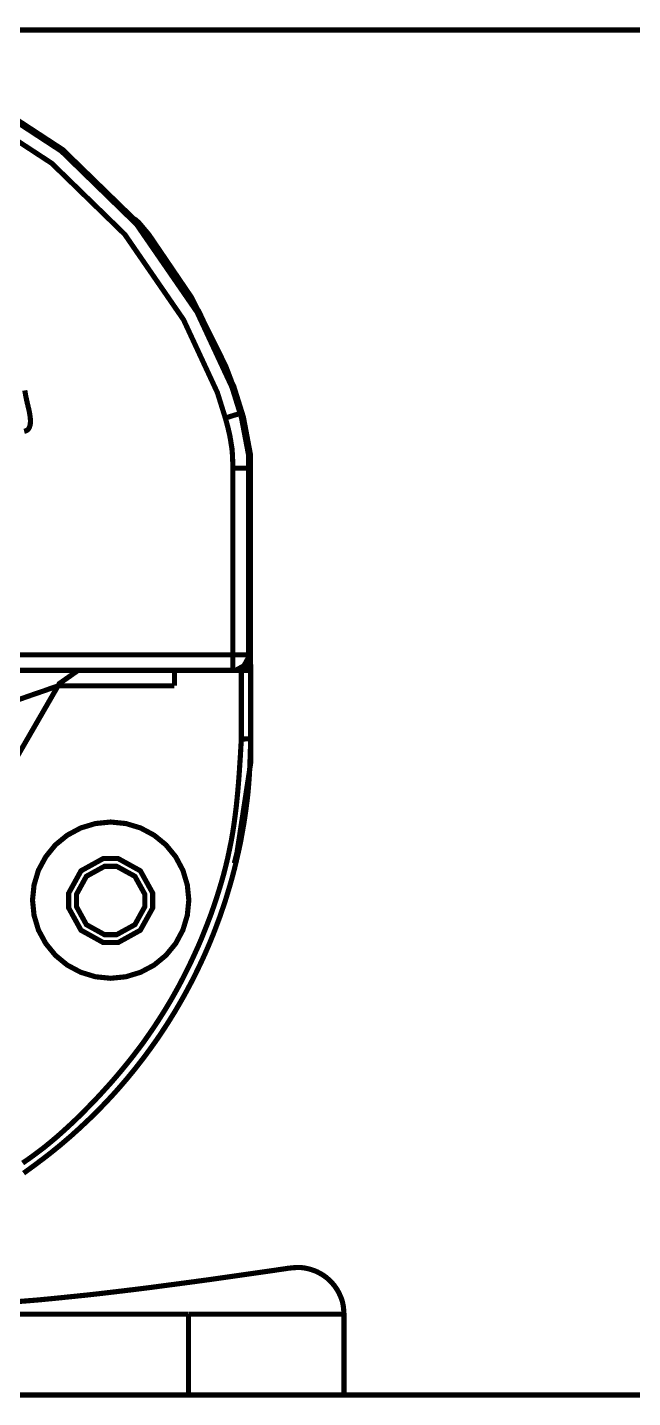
# Model space of a CAD drawing. Extents: x 0.54 to 10.46, y 0.74 to 7.76.
# Drawn here: x 8.978 to 9.387, y 5.207 to 6.133 of the extents above; entities that cross this region are included whole.
import ezdxf

# ---------------------------------------------------------------- set-up
doc = ezdxf.new("R2010")
doc.units = 0
doc.layers.get('0').update_dxf_attribs({"linetype": 'CONTINUOUS'})

msp = doc.modelspace()

# ---------------------------------------------------------------- linework, layer by layer
at = {"color": 0, "const_width": 0.00347}
for points in [[(9.12343, 5.87267), (9.11789, 5.8904), (9.09424, 5.94129), (9.05322, 6.00092), (9.00222, 6.05057), (8.94308, 6.08925), (8.87771, 6.116), (8.80789, 6.12983), (8.73551, 6.12978), (8.68018, 6.12039), (8.66249, 6.11486), (8.64128, 6.10829), (8.58089, 6.07813), (8.5115, 6.02365), (8.45703, 5.95426), (8.42686, 5.89388), (8.42031, 5.87267)], [(9.12343, 5.87267), (9.11789, 5.8904), (9.09424, 5.94129), (9.05322, 6.00092), (9.00222, 6.05057), (8.94308, 6.08925), (8.87771, 6.116), (8.80789, 6.12983), (8.73551, 6.12978), (8.68018, 6.12039), (8.66249, 6.11486), (8.64128, 6.10829), (8.58089, 6.07813), (8.5115, 6.02365), (8.45703, 5.95426), (8.42686, 5.89388), (8.42031, 5.87267)], [(9.12213, 5.87229), (9.11664, 5.88997), (9.09304, 5.94069), (9.05214, 6.00006), (9.00136, 6.04953), (8.94249, 6.08806), (8.87733, 6.11469), (8.80778, 6.12853), (8.73568, 6.12847), (8.68056, 6.11908), (8.66292, 6.11361), (8.64176, 6.10704), (8.5816, 6.07699), (8.51247, 6.02274), (8.45817, 5.95361), (8.42817, 5.89344), (8.4216, 5.87229)], [(9.11214, 5.86914), (9.10678, 5.88629), (9.08388, 5.9356), (9.04417, 5.99328), (8.99479, 6.04135), (8.93761, 6.07878), (8.87429, 6.10465), (8.80675, 6.11806), (8.73671, 6.118), (8.68311, 6.10889), (8.66601, 6.10357), (8.64546, 6.09722), (8.58703, 6.06803), (8.51986, 6.01531), (8.46718, 5.94814), (8.43799, 5.88971), (8.43164, 5.86914)], [(9.05388, 6.00097), (9.05365, 6.00125), (9.051, 6.00353), (9.05072, 6.00369)], [(9.11594, 5.89492), (9.11225, 5.90457), (9.08936, 5.95057), (9.06049, 5.99311), (9.05388, 6.00097)], [(9.11594, 5.89492), (9.11838, 5.88813), (9.11957, 5.88433)], [(8.97618, 5.86019), (8.97683, 5.86035), (8.97743, 5.86051), (8.97797, 5.86083), (8.97851, 5.86122), (8.97894, 5.86165), (8.97933, 5.86214), (8.97965, 5.86274), (8.98008, 5.86393), (8.98019, 5.86453), (8.98031, 5.86518), (8.98042, 5.86649), (8.98042, 5.86774), (8.98031, 5.86903), (8.98025, 5.86963), (8.98019, 5.87028), (8.98008, 5.87088), (8.97988, 5.87218), (8.97982, 5.87278), (8.97965, 5.87343), (8.97954, 5.87403), (8.97939, 5.87468), (8.97928, 5.87528), (8.97911, 5.87592), (8.97894, 5.87651), (8.97879, 5.87717), (8.97868, 5.87776), (8.97851, 5.87842), (8.97835, 5.87901), (8.97819, 5.87967), (8.97808, 5.88026), (8.97792, 5.88092), (8.97775, 5.88151), (8.97765, 5.88217), (8.97754, 5.88276), (8.97737, 5.8834), (8.97726, 5.884), (8.97715, 5.88465), (8.97706, 5.88525), (8.97694, 5.8859), (8.97683, 5.8865), (8.97661, 5.88781)], [(9.12213, 5.87229), (9.1219, 5.87218), (9.12125, 5.87201), (9.12033, 5.87169), (9.11908, 5.87131), (9.11757, 5.87088), (9.11589, 5.87033), (9.11404, 5.86974), (9.11208, 5.86914)], [(9.12343, 5.87267), (9.12213, 5.87229)], [(9.12776, 5.83524), (9.12776, 5.84451), (9.12304, 5.86931), (9.12213, 5.87229)], [(9.12907, 5.83524), (9.12907, 5.84462), (9.12435, 5.86968), (9.12343, 5.87267)], [(9.12907, 5.83524), (9.12907, 5.84462), (9.12435, 5.86968), (9.12343, 5.87267)], [(9.11214, 5.86914), (9.11219, 5.86897), (9.11225, 5.86876), (9.11231, 5.8686), (9.11236, 5.86838), (9.11242, 5.86822), (9.11242, 5.868), (9.11247, 5.86783), (9.11253, 5.86762), (9.11263, 5.86729), (9.11274, 5.86708), (9.11274, 5.86686), (9.11285, 5.86654), (9.1129, 5.86632), (9.11296, 5.86615), (9.11301, 5.86594), (9.11307, 5.86578), (9.11313, 5.86556), (9.11317, 5.8654), (9.11322, 5.86518), (9.11328, 5.86501), (9.11333, 5.86481), (9.11339, 5.86464), (9.11344, 5.86442), (9.1135, 5.86426), (9.11356, 5.86404), (9.11367, 5.86372), (9.11367, 5.8635), (9.11372, 5.86333), (9.11382, 5.8629), (9.11393, 5.86257), (9.11399, 5.86236), (9.11404, 5.86219), (9.11415, 5.86176), (9.11415, 5.8616), (9.11421, 5.86143), (9.11426, 5.86122), (9.11431, 5.86106), (9.11436, 5.86083), (9.11436, 5.86062), (9.11447, 5.86046), (9.11447, 5.86029), (9.11458, 5.85986), (9.11464, 5.85969), (9.11464, 5.85949), (9.11469, 5.85932), (9.11475, 5.8591), (9.11481, 5.85894), (9.11481, 5.85872), (9.11486, 5.85856), (9.1149, 5.85835), (9.1149, 5.85818), (9.11496, 5.85796), (9.11501, 5.85781), (9.11507, 5.85758), (9.11513, 5.85742), (9.11513, 5.85721), (9.11518, 5.85699), (9.11524, 5.85682), (9.11524, 5.85661), (9.11529, 5.85644), (9.11529, 5.85622), (9.11535, 5.85607), (9.1154, 5.85585), (9.1154, 5.85568), (9.11546, 5.85547), (9.1155, 5.85531), (9.1155, 5.85508), (9.11556, 5.85487), (9.11561, 5.85471), (9.11561, 5.85449), (9.11567, 5.85433), (9.11572, 5.85411), (9.11572, 5.85394), (9.11578, 5.85374), (9.11578, 5.85357), (9.11583, 5.85335), (9.11583, 5.85314), (9.11589, 5.85297), (9.11589, 5.85275), (9.11594, 5.8526), (9.11594, 5.85238), (9.116, 5.85221), (9.116, 5.852), (9.11604, 5.85183), (9.11604, 5.85161), (9.1161, 5.8514), (9.11615, 5.85124), (9.11621, 5.85101), (9.11621, 5.85086), (9.11626, 5.85064), (9.11632, 5.85047), (9.11632, 5.85026), (9.11638, 5.85004), (9.11638, 5.84988), (9.11643, 5.84967), (9.11643, 5.8495), (9.11649, 5.84928), (9.11649, 5.84912), (9.11654, 5.8489), (9.11654, 5.84874), (9.1166, 5.84853), (9.1166, 5.84814), (9.11664, 5.84793), (9.11664, 5.84776), (9.11669, 5.84754), (9.11669, 5.84717), (9.11675, 5.84694), (9.11675, 5.84657), (9.11681, 5.8464), (9.11681, 5.84581), (9.11686, 5.8456), (9.11686, 5.845), (9.11692, 5.84483), (9.11692, 5.84403), (9.11697, 5.84386), (9.11697, 5.84289), (9.11703, 5.84267), (9.11703, 5.84131), (9.11708, 5.8411), (9.11708, 5.83996), (9.11714, 5.83974), (9.11714, 5.83838), (9.11719, 5.83817), (9.11719, 5.83664), (9.11724, 5.83643), (9.11724, 5.83524)], [(9.11724, 5.7091), (9.11724, 5.83524)], [(9.11724, 5.83524), (9.12776, 5.83524)], [(9.12776, 5.83524), (9.12776, 5.7091)], [(9.12907, 5.83524), (9.12776, 5.83524)], [(9.12907, 5.70904), (9.12907, 5.83524)], [(9.12907, 5.7091), (9.12907, 5.83524)], [(9.11724, 5.69857), (9.11724, 5.7091)], [(9.12776, 5.7091), (9.11724, 5.7091)], [(9.11724, 5.69857), (9.11908, 5.69857), (9.12468, 5.70167), (9.12776, 5.70725), (9.12776, 5.7091)], [(9.1186, 5.69857), (9.11888, 5.69857), (9.11908, 5.69862), (9.11936, 5.69862), (9.11962, 5.69868), (9.1199, 5.69868), (9.12011, 5.69874), (9.12039, 5.69874), (9.12061, 5.69879), (9.12115, 5.69889), (9.12136, 5.69894), (9.12164, 5.699), (9.12185, 5.69911), (9.12213, 5.69917), (9.12235, 5.69928), (9.12261, 5.69938), (9.12283, 5.69943), (9.12304, 5.69954), (9.12332, 5.69971), (9.12397, 5.70003), (9.1244, 5.70036), (9.12463, 5.70047), (9.12506, 5.70079), (9.12522, 5.70096), (9.12565, 5.70128), (9.12582, 5.70144), (9.12597, 5.70167), (9.12619, 5.70182), (9.12636, 5.70199), (9.12668, 5.70242), (9.12685, 5.70258), (9.1275, 5.70344), (9.12771, 5.70389), (9.12787, 5.7041), (9.12799, 5.70432), (9.1281, 5.70458), (9.12819, 5.70481), (9.12831, 5.70508), (9.12842, 5.70529), (9.12847, 5.70551), (9.12858, 5.70578), (9.12864, 5.706), (9.12875, 5.70654), (9.12879, 5.70676), (9.1289, 5.70731), (9.1289, 5.70751), (9.12901, 5.70806), (9.12901, 5.70828), (9.12907, 5.70856), (9.12907, 5.70882), (9.12913, 5.7091)], [(9.12907, 5.7091), (9.12776, 5.7091)], [(9.12907, 5.7091), (9.12929, 5.69857)], [(9.11724, 5.69857), (8.9611, 5.69857)], [(9.01719, 5.69857), (9.01264, 5.69857), (8.99994, 5.68967), (8.99903, 5.68804)], [(9.07775, 5.68815), (9.07775, 5.69857)], [(9.1186, 5.69857), (9.11724, 5.69857)], [(9.12924, 5.69857), (9.1186, 5.69857)], [(9.12294, 5.69857), (9.12294, 5.65224)], [(9.12924, 5.69857), (9.12924, 5.65235)], [(8.99903, 5.68804), (8.96799, 5.63428)], [(8.96864, 5.67751), (8.97461, 5.67958), (8.98031, 5.68158), (8.98551, 5.68338), (8.99013, 5.68494), (8.99388, 5.68631), (8.99669, 5.68722), (8.99843, 5.68782), (8.99903, 5.68804)], [(9.12924, 5.69015), (9.12929, 5.69015)], [(9.12924, 5.69015), (9.12924, 5.65653)], [(8.97581, 5.35872), (8.98133, 5.36274), (8.98406, 5.36475), (8.98676, 5.36681), (8.98953, 5.36887), (8.99219, 5.37093), (8.9949, 5.37304), (8.99756, 5.37522), (9.00017, 5.37733), (9.00797, 5.384), (9.01047, 5.38629), (9.01303, 5.38857), (9.01801, 5.39324), (9.02046, 5.39556), (9.02533, 5.40033), (9.02772, 5.40278), (9.03006, 5.40522), (9.03244, 5.40771), (9.03478, 5.41021), (9.03706, 5.41271), (9.03933, 5.41525), (9.04156, 5.41781), (9.04601, 5.42301), (9.04818, 5.42567), (9.05035, 5.42828), (9.05246, 5.43099), (9.05453, 5.43365), (9.05664, 5.43636), (9.05865, 5.43907), (9.06071, 5.44185), (9.06267, 5.44461), (9.06467, 5.44738), (9.06663, 5.45019), (9.06853, 5.45301), (9.07042, 5.45589), (9.07226, 5.45871), (9.07411, 5.46158), (9.0759, 5.46451), (9.07769, 5.46739), (9.07943, 5.47032), (9.08117, 5.47331), (9.08285, 5.47624), (9.08453, 5.47922), (9.08615, 5.48221), (9.08778, 5.48525), (9.08936, 5.48822), (9.09093, 5.49126), (9.09244, 5.49436), (9.09392, 5.4974), (9.09685, 5.50358), (9.09825, 5.50667), (9.09961, 5.50982), (9.10097, 5.51292), (9.10226, 5.51606), (9.10357, 5.51926), (9.10482, 5.5224), (9.1084, 5.53201), (9.10949, 5.53521), (9.11063, 5.53847), (9.11171, 5.54167), (9.11274, 5.54492), (9.11469, 5.55143), (9.11567, 5.55474), (9.1166, 5.558), (9.11833, 5.56461), (9.11914, 5.56793), (9.12142, 5.57785), (9.12213, 5.58122), (9.12278, 5.58453), (9.12457, 5.59462), (9.12511, 5.59799), (9.12608, 5.60471), (9.12651, 5.60813), (9.12696, 5.61149), (9.12733, 5.6149), (9.12765, 5.61828), (9.12793, 5.62169), (9.12819, 5.62506), (9.12842, 5.62847), (9.12875, 5.63531), (9.12885, 5.63867), (9.12918, 5.64893), (9.12924, 5.65229)], [(9.11817, 5.56814), (9.12001, 5.57536), (9.12929, 5.63624), (9.12929, 5.65653)], [(9.12924, 5.65229), (9.12918, 5.65229), (9.12907, 5.65229), (9.12907, 5.65229), (9.12901, 5.65229), (9.1289, 5.65229), (9.1289, 5.65229), (9.12879, 5.65229), (9.12875, 5.65229), (9.12858, 5.65229), (9.12858, 5.65229), (9.12825, 5.65229), (9.12825, 5.65229), (9.1281, 5.65229), (9.1281, 5.65229), (9.12771, 5.65229), (9.12765, 5.65229), (9.1275, 5.65229), (9.1275, 5.65229), (9.12679, 5.65229), (9.12674, 5.65229), (9.12657, 5.65229), (9.12657, 5.65229), (9.12549, 5.65229), (9.12537, 5.65224), (9.12294, 5.65224)], [(9.15571, 5.2946), (9.14507, 5.29303), (9.10254, 5.28694), (9.0919, 5.28549), (9.06, 5.28125), (9.04937, 5.27994), (9.03868, 5.27865), (9.02806, 5.2774), (9.01736, 5.27621), (9.00672, 5.27512), (8.99604, 5.27403), (8.98535, 5.273), (8.96397, 5.27126), (8.95329, 5.27046), (8.93192, 5.26904), (8.92117, 5.26839), (8.91049, 5.26779), (8.89974, 5.26725), (8.889, 5.26676), (8.87831, 5.26628), (8.84608, 5.26497), (8.83539, 5.2646), (8.81392, 5.26383)], [(9.15571, 5.2946), (9.15642, 5.29465), (9.15707, 5.29471), (9.15776, 5.29476), (9.15842, 5.29482), (9.15912, 5.29486), (9.15978, 5.29492), (9.16049, 5.29492), (9.16118, 5.29497), (9.16183, 5.29497), (9.16249, 5.29492), (9.16319, 5.29492), (9.1639, 5.29486), (9.16456, 5.29476), (9.16525, 5.29471), (9.1659, 5.2946), (9.16656, 5.29443), (9.16726, 5.29432), (9.16857, 5.294), (9.16928, 5.29383), (9.16986, 5.29362), (9.17051, 5.29346), (9.17117, 5.29318), (9.17247, 5.29275), (9.17313, 5.29249), (9.17372, 5.29221), (9.17437, 5.29194), (9.17676, 5.29064), (9.17736, 5.29025), (9.17796, 5.28993), (9.1785, 5.28956), (9.1791, 5.28917), (9.17964, 5.28874), (9.18018, 5.28836), (9.18072, 5.28792), (9.18121, 5.28749), (9.18175, 5.287), (9.18224, 5.28657), (9.18419, 5.28461), (9.18463, 5.28413), (9.18506, 5.28358), (9.18549, 5.2831), (9.18593, 5.28256), (9.18631, 5.28196), (9.18707, 5.28087), (9.18744, 5.28028), (9.18782, 5.27974), (9.18881, 5.27794), (9.18913, 5.27729), (9.1894, 5.27669), (9.18967, 5.27604), (9.19, 5.27544), (9.19021, 5.27479), (9.19049, 5.27414), (9.19114, 5.27219), (9.19146, 5.27089), (9.19157, 5.27024), (9.19174, 5.26953), (9.19185, 5.26888), (9.19189, 5.26824), (9.192, 5.26753), (9.19206, 5.26687), (9.19211, 5.26617), (9.19217, 5.26551), (9.19222, 5.26481), (9.19228, 5.26417), (9.19233, 5.26346)], [(9.08718, 5.26346), (8.78239, 5.26346)], [(9.08718, 5.26346), (9.08718, 5.20876)], [(9.19233, 5.26346), (9.08724, 5.26346)], [(9.19233, 5.20876), (9.19233, 5.26346)], [(9.08718, 5.20876), (8.45654, 5.20876)], [(9.19233, 5.20876), (9.08724, 5.20876)]]:
    msp.add_lwpolyline(points, dxfattribs=at)
at = {"color": 9, "const_width": 0.00347}
for points in [[(8.87701, 6.13146), (9.95833, 6.13146)], [(8.87701, 5.20876), (9.95833, 5.20876)]]:
    msp.add_lwpolyline(points, dxfattribs=at)
at = {"color": 0, "const_width": 0.00347}
for points in [[(9.12907, 5.83524), (9.12907, 5.83524)], [(9.03461, 5.59608), (9.02436, 5.59506), (9.01443, 5.59207), (9.00532, 5.58718), (8.99729, 5.58062), (8.99078, 5.5726), (8.98583, 5.56347), (8.98286, 5.55354), (8.98182, 5.54329), (8.98286, 5.53299), (8.98583, 5.52306), (8.99078, 5.51394), (8.99729, 5.50597), (9.00532, 5.49935), (9.01443, 5.49451), (9.02436, 5.49149), (9.03461, 5.49046), (9.04492, 5.49149), (9.05485, 5.49451), (9.06396, 5.49935), (9.072, 5.50597), (9.07856, 5.51394), (9.08344, 5.52306), (9.08643, 5.53299), (9.08746, 5.54329), (9.08643, 5.55354), (9.08344, 5.56347), (9.07856, 5.5726), (9.072, 5.58062), (9.06396, 5.58718), (9.05485, 5.59207), (9.04492, 5.59506), (9.03461, 5.59608)], [(9.00629, 5.54297), (9.00629, 5.54801), (9.0146, 5.5631), (9.02963, 5.5714), (9.03467, 5.5714), (9.03965, 5.5714), (9.05469, 5.5631), (9.06304, 5.54801), (9.06304, 5.54297), (9.06304, 5.53797), (9.05469, 5.52294), (9.03965, 5.5146), (9.03467, 5.5146), (9.02963, 5.5146), (9.0146, 5.52294), (9.00629, 5.53797), (9.00629, 5.54297)], [(9.0115, 5.54303), (9.0115, 5.54715), (9.01824, 5.5594), (9.03049, 5.56614), (9.03461, 5.56614), (9.03868, 5.56614), (9.051, 5.5594), (9.05778, 5.54715), (9.05778, 5.54303), (9.05778, 5.53896), (9.051, 5.52669), (9.03868, 5.51992), (9.03461, 5.51992), (9.03049, 5.51992), (9.01824, 5.52669), (9.0115, 5.53896), (9.0115, 5.54303)], [(9.19233, 5.20876), (9.19233, 5.20876)]]:
    msp.add_lwpolyline(points, close=True, dxfattribs=at)
at = {"color": 250, "const_width": 0.00347}
for points in [[(9.11724, 5.7091), (8.9611, 5.7091)], [(9.07775, 5.68815), (8.99908, 5.68815)], [(9.12294, 5.65224), (9.12229, 5.64074), (9.1219, 5.63493), (9.12153, 5.62918), (9.1211, 5.62343), (9.12061, 5.61768), (9.12007, 5.61193), (9.11947, 5.60622), (9.11876, 5.60047), (9.118, 5.59478), (9.11714, 5.58908), (9.11615, 5.58344), (9.11501, 5.57781), (9.11382, 5.57215), (9.11247, 5.56651), (9.11106, 5.56093), (9.10949, 5.55539), (9.10781, 5.54986), (9.10607, 5.54432), (9.10422, 5.53885), (9.10232, 5.53342), (9.10026, 5.528), (9.09814, 5.52263), (9.09597, 5.51725), (9.09369, 5.51193), (9.09131, 5.50667), (9.08886, 5.50142), (9.08632, 5.49621), (9.08371, 5.49104), (9.08106, 5.48594), (9.07829, 5.4809), (9.07542, 5.47586), (9.07249, 5.47092), (9.06944, 5.46599), (9.06635, 5.46115), (9.06315, 5.45632), (9.0599, 5.45161), (9.05658, 5.44689), (9.05311, 5.44228), (9.04964, 5.43772), (9.04606, 5.43321), (9.04238, 5.42871), (9.03868, 5.42432), (9.03489, 5.41992), (9.03103, 5.41564), (9.02713, 5.41135), (9.02317, 5.40717), (9.0191, 5.403), (9.01503, 5.39887), (9.0109, 5.39481), (9.00667, 5.39085), (9.00239, 5.38693), (8.99804, 5.38308), (8.9936, 5.37935), (8.98915, 5.37571), (8.98454, 5.37224), (8.97988, 5.36882), (8.97515, 5.36556)]]:
    msp.add_lwpolyline(points, dxfattribs=at)

doc.saveas('drawing.dxf')
